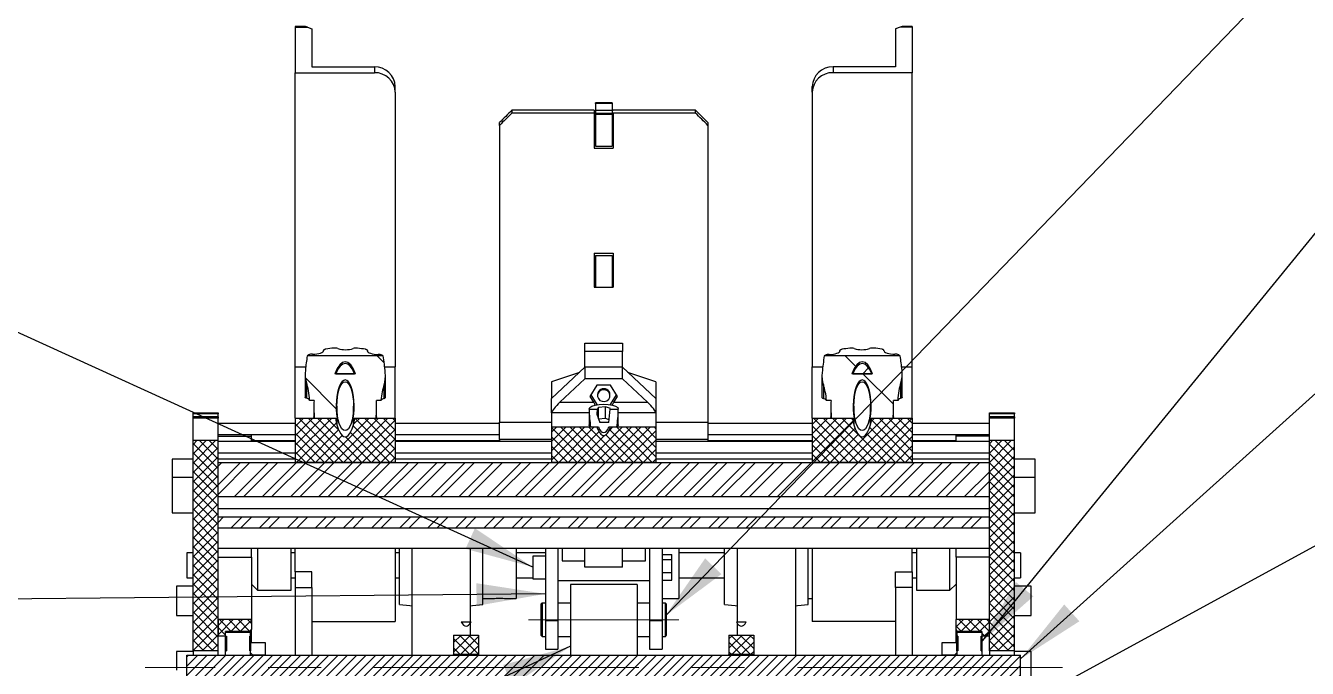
# Model space of a CAD drawing. Header units: millimetres. Extents: x 2 to 418, y 2 to 295.
# Drawn here: x 312.3 to 373.8, y 217.1 to 247.9 of the extents above; entities that cross this region are included whole.
import ezdxf

# ---------------------------------------------------------------- set-up
doc = ezdxf.new("R2010")
doc.units = ezdxf.units.MM
doc.linetypes.add('CENTERX2', pattern=[20.32, 12.7, -2.54, 2.54, -2.54])
doc.dimstyles.new('SLDDIMSTYLE0', dxfattribs={"dimtxt": 0.18, "dimasz": 1.016, "dimexe": 0, "dimexo": 0.0625, "dimgap": 0, "dimtad": 0, "dimtih": 1, "dimtoh": 1, "dimdec": 0, "dimrnd": 1e-09, "dimzin": 0, "dimdsep": 46, "dimtxsty": 'Standard', "dimblk1": 'DOT', "dimblk2": 'DOT', "dimsah": 1, "dimcen": 0.09, "dimadec": 0, "dimazin": 0, "dimtfac": 1.016, "dimtdec": 0, "dimtofl": 0, "dimtmove": 0, "dimatfit": 3, "dimldrblk": 'DOT', "dimfxl": 1, "dimfrac": 2, "dimtolj": 1, "dimtzin": 0, "dimarcsym": 0})
doc.dimstyles.new('SLDDIMSTYLE1', dxfattribs={"dimtxt": 0.18, "dimasz": 3.302, "dimexe": 0, "dimexo": 0.0625, "dimgap": 0, "dimtad": 0, "dimtih": 1, "dimtoh": 1, "dimdec": 0, "dimrnd": 1e-09, "dimzin": 0, "dimdsep": 46, "dimtxsty": 'Standard', "dimsah": 1, "dimcen": 0.09, "dimadec": 0, "dimazin": 0, "dimtfac": 3.302, "dimtdec": 0, "dimtofl": 0, "dimtmove": 0, "dimatfit": 3, "dimfxl": 1, "dimfrac": 2, "dimtolj": 1, "dimtzin": 0, "dimarcsym": 0})

# ---------------------------------------------------------------- blocks, each defined once
blk = doc.blocks.new('_Dot')
at = {"color": 0, "linetype": 'ByBlock', "lineweight": -2}
blk.add_line((-0.5, 0), (-1, 0), dxfattribs=at)
at = {"color": 0, "linetype": 'ByBlock', "const_width": 0.5}
blk.add_lwpolyline([(-0.25, 0, 1), (0.25, 0, 1)], format="xyb", close=True, dxfattribs=at)

msp = doc.modelspace()

# ---------------------------------------------------------------- hatches: boundary and pattern name
at = {"linetype": 'Continuous', "lineweight": 18}
h = msp.add_hatch(dxfattribs=at)
h.set_pattern_fill('ANSI31', angle=90, style=0)
edge = h.paths.add_edge_path(flags=0)
edge.add_ellipse((327.645146, 229.680359), major_axis=(0, 1.257236), ratio=0.342020143, start_angle=-146.03620555, end_angle=146.03620555, ccw=False)
edge.add_line((328.028553, 229.11116), (329.13246, 229.11116))
edge.add_ellipse((327.645146, 229.680359), major_axis=(0, 4.385707), ratio=0.342020143, start_angle=249.05800239, end_angle=280.67420843)
edge.add_line((329.142039, 229.962502), (329.359302, 229.962502))
edge.add_ellipse((329.845035, 229.615773), major_axis=(0, 1.461902), ratio=0.342020143, start_angle=17.20542155, end_angle=54.47975915, ccw=False)
edge.add_ellipse((329.375222, 231.132987), major_axis=(0, 0.584761), ratio=0.342020143, start_angle=197.20542155, end_angle=310.01790133)
edge.add_ellipse((327.645146, 229.680359), major_axis=(0, -5.847609), ratio=0.342020143, start_angle=130.01790133, end_angle=142.91325755)
edge.add_line((329.467315, 232.090858), (327.741064, 232.090858))
edge.add_spline(control_points=[(327.741064, 232.090858), (327.678273, 232.078763), (327.61202, 232.078763), (327.549228, 232.090858)], knot_values=[0.000001104, 0.000001104, 0.000001104, 0.000001104, 0.000960282, 0.000960282, 0.000960282, 0.000960282], weights=[1, 1, 1, 1], degree=3, periodic=0)
edge.add_line((327.549228, 232.090858), (325.822977, 232.090858))
edge.add_ellipse((327.645146, 229.680359), major_axis=(0, -5.847609), ratio=0.342020143, start_angle=217.08674245, end_angle=227.90006543)
edge.add_ellipse((325.925396, 231.234269), major_axis=(0, -0.584761), ratio=0.342020143, start_angle=227.90006543, end_angle=342.13135023)
edge.add_ellipse((325.445257, 229.744945), major_axis=(0, 1.461902), ratio=0.342020143, start_angle=293.75014074, end_angle=342.13135023, ccw=False)
edge.add_line((325.93969, 229.962502), (326.148254, 229.962502))
edge.add_ellipse((327.645146, 229.680359), major_axis=(0, 4.385707), ratio=0.342020143, start_angle=79.32579157, end_angle=110.94199761)
edge.add_line((326.157833, 229.11116), (327.26174, 229.11116))
edge = h.paths.add_edge_path(flags=0)
edge.add_ellipse((327.645146, 229.680359), major_axis=(0, 2.134377), ratio=0.342020143, start_angle=-17.73128736, end_angle=17.73128736, ccw=False)
edge.add_line((328.143675, 231.239516), (327.146618, 231.239516))
h = msp.add_hatch(dxfattribs=at)
h.set_pattern_fill('ANSI31', angle=90, style=0)
edge = h.paths.add_edge_path(flags=0)
edge.add_ellipse((352.445146, 229.680359), major_axis=(0, 1.257236), ratio=0.342020143, start_angle=-146.03620555, end_angle=146.03620555, ccw=False)
edge.add_line((352.828553, 229.11116), (353.93246, 229.11116))
edge.add_ellipse((352.445146, 229.680359), major_axis=(0, 4.385707), ratio=0.342020143, start_angle=249.05800239, end_angle=280.67420843)
edge.add_line((353.942039, 229.962502), (354.150603, 229.962502))
edge.add_ellipse((354.645035, 229.744945), major_axis=(0, 1.461902), ratio=0.342020143, start_angle=17.86864977, end_angle=66.24985926, ccw=False)
edge.add_ellipse((354.164897, 231.234269), major_axis=(0, 0.584761), ratio=0.342020143, start_angle=197.86864977, end_angle=312.09993457)
edge.add_ellipse((352.445146, 229.680359), major_axis=(0, -5.847609), ratio=0.342020143, start_angle=132.09993457, end_angle=142.91325755)
edge.add_line((354.267315, 232.090858), (352.541064, 232.090858))
edge.add_spline(control_points=[(352.541064, 232.090858), (352.478273, 232.078763), (352.41202, 232.078763), (352.349228, 232.090858)], knot_values=[0.000001104, 0.000001104, 0.000001104, 0.000001104, 0.000960282, 0.000960282, 0.000960282, 0.000960282], weights=[1, 1, 1, 1], degree=3, periodic=0)
edge.add_line((352.349228, 232.090858), (350.622977, 232.090858))
edge.add_ellipse((352.445146, 229.680359), major_axis=(0, -5.847609), ratio=0.342020143, start_angle=217.08674245, end_angle=229.98209867)
edge.add_ellipse((350.715071, 231.132987), major_axis=(0, -0.584761), ratio=0.342020143, start_angle=229.98209867, end_angle=342.79457845)
edge.add_ellipse((350.245257, 229.615773), major_axis=(0, 1.461902), ratio=0.342020143, start_angle=305.52024085, end_angle=342.79457845, ccw=False)
edge.add_line((350.730991, 229.962502), (350.948254, 229.962502))
edge.add_ellipse((352.445146, 229.680359), major_axis=(0, 4.385707), ratio=0.342020143, start_angle=79.32579157, end_angle=110.94199761)
edge.add_line((350.957833, 229.11116), (352.06174, 229.11116))
edge = h.paths.add_edge_path(flags=0)
edge.add_ellipse((352.445146, 229.680359), major_axis=(0, 2.134377), ratio=0.342020143, start_angle=-17.73128736, end_angle=17.73128736, ccw=False)
edge.add_line((352.943675, 231.239516), (351.946618, 231.239516))
h = msp.add_hatch(dxfattribs=at)
h.set_pattern_fill('ANSI31', style=0)
edge = h.paths.add_edge_path(flags=0)
edge.add_ellipse((327.645146, 229.680359), major_axis=(0, 2.046663), ratio=0.342020143, start_angle=343.78344953, end_angle=376.21655047)
edge.add_line((327.191681, 231.239516), (328.098612, 231.239516))
h = msp.add_hatch(dxfattribs=at)
h.set_pattern_fill('ANSI31', style=0)
edge = h.paths.add_edge_path(flags=0)
edge.add_ellipse((352.445146, 229.680359), major_axis=(0, 2.046663), ratio=0.342020143, start_angle=343.78344953, end_angle=376.21655047)
edge.add_line((351.991681, 231.239516), (352.898612, 231.239516))
h = msp.add_hatch(dxfattribs=at)
h.set_pattern_fill('ANSI31', style=0)
edge = h.paths.add_edge_path(flags=0)
edge.add_ellipse((327.645146, 229.680359), major_axis=(0, 1.169522), ratio=0.342020143, start_angle=0, end_angle=0)
h = msp.add_hatch(dxfattribs=at)
h.set_pattern_fill('ANSI31', style=0)
edge = h.paths.add_edge_path(flags=0)
edge.add_ellipse((352.445146, 229.680359), major_axis=(0, 1.169522), ratio=0.342020143, start_angle=0, end_angle=0)
h = msp.add_hatch(dxfattribs=at)
h.set_pattern_fill('ANSI31', angle=90, style=0)
edge = h.paths.add_edge_path(flags=0)
edge.add_ellipse((340.045146, 229.592645), major_axis=(0, 1.169522), ratio=0.342020143, start_angle=164.44830545, end_angle=195.55169455)
edge.add_line((340.297605, 228.685489), (340.67263, 228.685489))
edge.add_ellipse((340.045146, 229.592645), major_axis=(0, 2.046663), ratio=0.342020143, start_angle=214.67175044, end_angle=265.43952008)
edge.add_line((340.744886, 229.536831), (340.348796, 229.536831))
edge.add_line((340.348796, 229.536831), (340.297733, 228.899511))
edge.add_line((340.297733, 228.899511), (340.29639, 228.898324))
edge.add_line((340.29639, 228.898324), (339.859793, 228.898324))
edge.add_line((339.859793, 228.898324), (339.713548, 229.299642))
edge.add_line((339.713548, 229.299642), (339.732552, 229.536831))
edge.add_line((339.732552, 229.536831), (339.345407, 229.536831))
edge.add_ellipse((340.045146, 229.592645), major_axis=(0, 2.046663), ratio=0.342020143, start_angle=94.56047992, end_angle=145.32824956)
edge.add_line((339.417663, 228.685489), (339.792688, 228.685489))
h = msp.add_hatch(dxfattribs=at)
h.set_pattern_fill('ANSI37', scale=0.1, style=0)
edge = h.paths.add_edge_path(flags=0)
edge.add_line((325.245146, 226.982804), (330.045146, 226.982804))
edge.add_line((330.045146, 226.982804), (330.045146, 229.11116))
edge.add_line((330.045146, 229.11116), (328.10569, 229.11116))
edge.add_ellipse((327.645146, 229.680359), major_axis=(0, -1.461902), ratio=0.342020143, start_angle=-38.97661156, end_angle=38.97661156, ccw=False)
edge.add_line((327.184602, 229.11116), (325.245146, 229.11116))
edge.add_line((325.245146, 229.11116), (325.245146, 226.982804))
h = msp.add_hatch(dxfattribs=at)
h.set_pattern_fill('ANSI37', scale=0.1, style=0)
edge = h.paths.add_edge_path(flags=0)
edge.add_line((350.045146, 226.982804), (354.845146, 226.982804))
edge.add_line((354.845146, 226.982804), (354.845146, 229.11116))
edge.add_line((354.845146, 229.11116), (352.90569, 229.11116))
edge.add_ellipse((352.445146, 229.680359), major_axis=(0, -1.461902), ratio=0.342020143, start_angle=-38.97661156, end_angle=38.97661156, ccw=False)
edge.add_line((351.984602, 229.11116), (350.045146, 229.11116))
edge.add_line((350.045146, 229.11116), (350.045146, 226.982804))
h = msp.add_hatch(dxfattribs=at)
h.set_pattern_fill('ANSI37', scale=0.1, style=0)
edge = h.paths.add_edge_path(flags=0)
edge.add_line((337.545146, 226.982804), (342.545146, 226.982804))
edge.add_line((342.545146, 226.982804), (342.545146, 228.685489))
edge.add_line((342.545146, 228.685489), (340.371084, 228.685489))
edge.add_ellipse((340.045146, 229.592645), major_axis=(0, 1.315712), ratio=0.342020143, start_angle=160.23684953, end_angle=199.76315047, ccw=False)
edge.add_line((339.719209, 228.685489), (337.545146, 228.685489))
edge.add_line((337.545146, 228.685489), (337.545146, 226.982804))
h = msp.add_hatch(dxfattribs=at)
h.set_pattern_fill('ANSI37', scale=0.1, style=0)
h.paths.add_polyline_path([(321.545146, 228.046982), (320.345146, 228.046982), (320.345146, 217.952227), (321.545146, 217.952227)], flags=0)
h = msp.add_hatch(dxfattribs=at)
h.set_pattern_fill('ANSI37', scale=0.1, style=0)
h.paths.add_polyline_path([(359.745146, 228.046982), (358.545146, 228.046982), (358.545146, 217.952227), (359.745146, 217.952227)], flags=0)
h = msp.add_hatch(dxfattribs=at)
h.set_pattern_fill('ANSI32', scale=0.1, style=0)
h.paths.add_polyline_path([(358.545146, 226.982804), (321.545146, 226.982804), (321.545146, 225.333329), (358.545146, 225.333329)], flags=0)
h = msp.add_hatch(dxfattribs=at)
h.set_pattern_fill('ANSI32', scale=0.1, style=0)
h.paths.add_polyline_path([(321.545146, 223.83275), (358.545146, 223.83275), (358.545146, 224.375569), (321.545146, 224.375569)], flags=0)
h = msp.add_hatch(dxfattribs=at)
h.set_pattern_fill('ANSI37', scale=0.1, style=0)
h.paths.add_polyline_path([(321.545146, 218.652227), (321.905146, 218.652227), (321.905146, 218.882227), (323.087411, 218.882227), (323.145146, 218.982227), (323.145146, 219.452227), (321.545146, 219.452227)], flags=0)
h = msp.add_hatch(dxfattribs=at)
h.set_pattern_fill('ANSI31', style=0)
edge = h.paths.add_edge_path(flags=0)
edge.add_ellipse((333.445146, 221.083592), major_axis=(0, 1.943546), ratio=0.277842636, start_angle=172.24739988, end_angle=187.75260012)
edge.add_line((333.682751, 219.3383), (333.207542, 219.3383))
h = msp.add_hatch(dxfattribs=at)
h.set_pattern_fill('ANSI31', style=0)
edge = h.paths.add_edge_path(flags=0)
edge.add_ellipse((346.645146, 221.083592), major_axis=(0, 1.943546), ratio=0.277842636, start_angle=172.24739988, end_angle=187.75260012)
edge.add_line((346.882751, 219.3383), (346.407542, 219.3383))
h = msp.add_hatch(dxfattribs=at)
h.set_pattern_fill('ANSI37', scale=0.1, style=0)
h.paths.add_polyline_path([(358.185146, 218.652227), (358.545146, 218.652227), (358.545146, 219.452227), (356.945146, 219.452227), (356.945146, 218.982227), (357.002881, 218.882227), (358.185146, 218.882227)], flags=0)
h = msp.add_hatch(dxfattribs=at)
h.set_pattern_fill('ANSI31', angle=90, style=0)
h.paths.add_polyline_path([(323.065146, 218.652227), (323.105146, 218.652227), (323.105146, 218.852227), (321.905146, 218.852227), (321.905146, 218.652227), (321.945146, 218.652227), (321.945146, 217.952227), (321.905146, 217.952227), (321.905146, 217.752227), (323.105146, 217.752227), (323.105146, 217.952227), (323.065146, 217.952227)], flags=0)
h = msp.add_hatch(dxfattribs=at)
h.set_pattern_fill('ANSI37', scale=0.1, style=0)
h.paths.add_polyline_path([(334.045146, 218.713708), (332.845146, 218.713708), (332.845146, 217.772227), (334.045146, 217.772227)], flags=0)
h = msp.add_hatch(dxfattribs=at)
h.set_pattern_fill('ANSI37', scale=0.1, style=0)
h.paths.add_polyline_path([(347.245146, 218.713708), (346.045146, 218.713708), (346.045146, 217.772227), (347.245146, 217.772227)], flags=0)
h = msp.add_hatch(dxfattribs=at)
h.set_pattern_fill('ANSI31', angle=90, style=0)
h.paths.add_polyline_path([(358.185146, 218.852227), (356.985146, 218.852227), (356.985146, 218.652227), (357.025146, 218.652227), (357.025146, 217.952227), (356.985146, 217.952227), (356.985146, 217.752227), (358.185146, 217.752227), (358.185146, 217.952227), (358.145146, 217.952227), (358.145146, 218.652227), (358.185146, 218.652227)], flags=0)
h = msp.add_hatch(dxfattribs=at)
h.set_pattern_fill('ANSI31', scale=0.1, style=0)
h.paths.add_polyline_path([(320.045146, 216.552227), (360.045146, 216.552227), (360.045146, 217.752227), (320.045146, 217.752227)], flags=0)

# ---------------------------------------------------------------- linework, layer by layer
at = {"color": 7, "linetype": 'Continuous', "lineweight": 25}
for p, q in [((325.651215, 247.888255), (325.245146, 247.888255)), ((325.245146, 247.888255), (325.245146, 247.852072)), ((325.245146, 247.852072), (325.829759, 247.852072)), ((325.245146, 247.852072), (325.245146, 245.667273)), ((325.829759, 247.852072), (326.045146, 247.773144)), ((354.260534, 247.852072), (354.045146, 247.773144)), ((354.845147, 247.852072), (354.260534, 247.852072)), ((354.845147, 247.888255), (354.439078, 247.888255)), ((354.845147, 247.888255), (354.845147, 247.852072)), ((354.845147, 247.852072), (354.845147, 245.667273)), ((326.045146, 247.773144), (326.045146, 245.940891)), ((354.045146, 247.773144), (354.045146, 245.940891)), ((326.045146, 245.940891), (329.045146, 245.940891)), ((329.045146, 245.940891), (329.045146, 245.667273)), ((351.045146, 245.940891), (351.045146, 245.667273)), ((354.045146, 245.940891), (351.045146, 245.940891)), ((325.245146, 245.667273), (329.045146, 245.667273)), ((325.245146, 231.571885), (325.245146, 245.667273)), ((354.845147, 245.667273), (351.045146, 245.667273)), ((354.845147, 231.571885), (354.845147, 245.667273)), ((330.045146, 244.727582), (330.045146, 245.001197)), ((330.045146, 244.727582), (330.045146, 231.571885)), ((350.045146, 244.727582), (350.045146, 245.001197)), ((350.045146, 244.727582), (350.045146, 231.571885)), ((340.445146, 244.221032), (339.645146, 244.221032)), ((339.645146, 244.197762), (339.645146, 244.221032)), ((340.445146, 244.197762), (339.645146, 244.197762)), ((339.645146, 244.197762), (339.645146, 243.733454)), ((340.445146, 244.221032), (340.445146, 244.197762)), ((340.445146, 244.197762), (340.445146, 243.733454)), ((335.645146, 243.869388), (335.645146, 243.733454)), ((339.595146, 243.869388), (335.645146, 243.869388)), ((339.595146, 243.733454), (335.645146, 243.733454)), ((339.595146, 243.869388), (339.595146, 243.733454)), ((339.595146, 243.733454), (339.595146, 242.042977)), ((339.645146, 243.733454), (340.445146, 243.733454)), ((339.645146, 243.733454), (339.645146, 242.143262)), ((339.655146, 243.869388), (340.495146, 243.869388)), ((339.655146, 243.733454), (339.655146, 243.869388)), ((339.655146, 243.674305), (339.655146, 243.733454)), ((339.655146, 243.733454), (340.495146, 243.733454)), ((339.655146, 243.674305), (340.495146, 243.674305)), ((340.445146, 243.733454), (340.445146, 242.143262)), ((344.445146, 243.869388), (340.495146, 243.869388)), ((340.495146, 243.733454), (340.495146, 243.674305)), ((344.445146, 243.733454), (340.495146, 243.733454)), ((340.495146, 243.674305), (340.495146, 242.042977)), ((344.445146, 243.733454), (344.445146, 243.869388)), ((335.045146, 243.140289), (335.045146, 243.276316)), ((335.045146, 243.140289), (335.045146, 228.909666)), ((345.045146, 243.276316), (345.045146, 243.140289)), ((345.045146, 243.140289), (345.045146, 228.909666)), ((339.595146, 242.179632), (339.645146, 242.179632)), ((339.595146, 242.042977), (340.495146, 242.042977)), ((339.645146, 242.143262), (340.445146, 242.143262)), ((340.445146, 242.179632), (340.495146, 242.179632)), ((339.595146, 237.008626), (340.495146, 237.008626)), ((339.595146, 237.008626), (339.595146, 235.382451)), ((339.595146, 236.730707), (339.645146, 236.730707)), ((339.645146, 236.911249), (340.445146, 236.911249)), ((339.645146, 236.911249), (339.645146, 235.382451)), ((340.445146, 236.911249), (340.445146, 235.382451)), ((340.445146, 236.730707), (340.495146, 236.730707)), ((340.495146, 237.008626), (340.495146, 235.382451)), ((339.595146, 235.382451), (340.495146, 235.382451)), ((339.645146, 235.382451), (340.445146, 235.382451)), ((339.145146, 232.709086), (340.945146, 232.709086)), ((339.145146, 232.298662), (339.145146, 232.709086)), ((340.945146, 232.709086), (340.945146, 232.298662)), ((327.549229, 232.090858), (325.822977, 232.090858)), ((326.604904, 232.353328), (326.604904, 232.340281)), ((327.741064, 232.090858), (327.549229, 232.090858)), ((329.467316, 232.090858), (327.741064, 232.090858)), ((328.717185, 232.325536), (328.717185, 232.347448)), ((340.945146, 232.298662), (339.145146, 232.298662)), ((339.145146, 231.546907), (339.145146, 232.298662)), ((340.945146, 231.546907), (340.945146, 232.298662)), ((352.349229, 232.090858), (350.622977, 232.090858)), ((351.373108, 232.347448), (351.373108, 232.325536)), ((352.541064, 232.090858), (352.349229, 232.090858)), ((354.267315, 232.090858), (352.541064, 232.090858)), ((353.485389, 232.340281), (353.485389, 232.353328)), ((325.245146, 231.571885), (325.752669, 231.571885)), ((325.245146, 229.111161), (325.245146, 231.571885)), ((325.725396, 231.234269), (325.725396, 230.111271)), ((327.197744, 231.254415), (327.146618, 231.239516)), ((328.143675, 231.239516), (327.146618, 231.239516)), ((327.191682, 231.239516), (328.098611, 231.239516)), ((328.143675, 231.239516), (328.092549, 231.254415)), ((329.537623, 231.571885), (330.045146, 231.571885)), ((330.045146, 229.111161), (330.045146, 231.571885)), ((337.545146, 230.0434), (339.145146, 231.546907)), ((338.884219, 231.301716), (337.545146, 230.843728)), ((339.145146, 231.546907), (339.145146, 230.999676)), ((340.945146, 231.546907), (339.145146, 231.546907)), ((340.945146, 230.999676), (340.945146, 231.546907)), ((340.945146, 231.546907), (342.545146, 230.0434)), ((342.545146, 230.843728), (341.206073, 231.301716)), ((350.045146, 231.571885), (350.55267, 231.571885)), ((350.045146, 229.111161), (350.045146, 231.571885)), ((351.997743, 231.254415), (351.946618, 231.239516)), ((352.943675, 231.239516), (351.946618, 231.239516)), ((351.991681, 231.239516), (352.898611, 231.239516)), ((352.943675, 231.239516), (352.892549, 231.254415)), ((354.337623, 231.571885), (354.845147, 231.571885)), ((354.364897, 230.111271), (354.364897, 231.234269)), ((354.845147, 229.111161), (354.845147, 231.571885)), ((325.788213, 230.808749), (325.788213, 230.061494)), ((329.509455, 230.048715), (329.509455, 230.699498)), ((329.575222, 230.099423), (329.575222, 231.132986)), ((337.545146, 230.843728), (337.545146, 230.0434)), ((339.145146, 230.999676), (337.945146, 229.872045)), ((340.945146, 230.999676), (339.145146, 230.999676)), ((339.716057, 230.689577), (339.386967, 230.153953)), ((340.374236, 230.689577), (339.716057, 230.689577)), ((340.703326, 230.153953), (340.374236, 230.689577)), ((342.145146, 229.872045), (340.945146, 230.999676)), ((342.545146, 230.843728), (342.545146, 230.0434)), ((350.51507, 231.132986), (350.51507, 230.099423)), ((350.580838, 230.699498), (350.580838, 230.048715)), ((354.30208, 230.061494), (354.30208, 230.808749)), ((326.148253, 229.962503), (325.939689, 229.962503)), ((329.359302, 229.962503), (329.142039, 229.962503)), ((337.545146, 229.359359), (337.545146, 230.0434)), ((339.386967, 230.153953), (339.560172, 229.872045)), ((339.429504, 230.223185), (339.717232, 229.75488)), ((339.745146, 230.236037), (339.745146, 230.188154)), ((340.345146, 230.188154), (340.345146, 230.236037)), ((340.37306, 229.75488), (340.660789, 230.223185)), ((340.530121, 229.872045), (340.703326, 230.153953)), ((342.545146, 230.0434), (342.545146, 229.359359)), ((350.948254, 229.962503), (350.73099, 229.962503)), ((354.150603, 229.962503), (353.942039, 229.962503)), ((320.345147, 229.368405), (321.545146, 229.368405)), ((320.345147, 229.308097), (320.345147, 229.368405)), ((321.545146, 229.368405), (321.545146, 229.308097)), ((326.145146, 229.68036), (326.145146, 229.177743)), ((327.245146, 229.68036), (327.245146, 229.218991)), ((328.045147, 229.218991), (328.045147, 229.68036)), ((329.145147, 229.177743), (329.145147, 229.68036)), ((337.545146, 229.359359), (337.545146, 228.68549)), ((337.945146, 229.872045), (339.560172, 229.872045)), ((339.345146, 229.54336), (339.345146, 228.791607)), ((339.345407, 229.536832), (339.732552, 229.536832)), ((339.732552, 229.536832), (339.713548, 229.299641)), ((339.716057, 229.756794), (339.716057, 229.754667)), ((339.79256, 229.624442), (339.732552, 229.536832)), ((340.124158, 229.658716), (339.79256, 229.624442)), ((339.79256, 229.082822), (339.79256, 229.624442)), ((340.376744, 229.577635), (340.124158, 229.658716)), ((340.124158, 229.0949), (340.124158, 229.658716)), ((340.297733, 228.89951), (340.348796, 229.536832)), ((340.348796, 229.536832), (340.376744, 229.577635)), ((340.348796, 229.536832), (340.744886, 229.536832)), ((340.374236, 229.756794), (340.374236, 229.754667)), ((340.530121, 229.872045), (342.145146, 229.872045)), ((340.745146, 228.791607), (340.745146, 229.54336)), ((342.545146, 229.359359), (342.545146, 228.68549)), ((350.945146, 229.68036), (350.945146, 229.177743)), ((352.045146, 229.68036), (352.045146, 229.218991)), ((352.845147, 229.218991), (352.845147, 229.68036)), ((353.945146, 229.177743), (353.945146, 229.68036)), ((358.545147, 229.368405), (359.745146, 229.368405)), ((358.545147, 229.308097), (358.545147, 229.368405)), ((359.745146, 229.368405), (359.745146, 229.308097)), ((321.545146, 229.308097), (320.345147, 229.308097)), ((320.345147, 229.167502), (320.345147, 229.308097)), ((321.545146, 229.167502), (320.345147, 229.167502)), ((320.345147, 229.107194), (320.345147, 229.167502)), ((321.545146, 229.107194), (320.345147, 229.107194)), ((320.345147, 228.046982), (320.345147, 229.107194)), ((321.545146, 229.167502), (321.545146, 229.308097)), ((321.545146, 229.167502), (321.545146, 229.107194)), ((321.545146, 228.046982), (321.545146, 229.107194)), ((325.245146, 228.855936), (321.545146, 228.855936)), ((325.245146, 229.111161), (327.184602, 229.111161)), ((325.245146, 229.111161), (325.245146, 226.982804)), ((326.157833, 229.111161), (326.145146, 229.177743)), ((326.157833, 229.111161), (327.26174, 229.111161)), ((327.245146, 229.111161), (327.245146, 228.803218)), ((328.028553, 229.111161), (329.13246, 229.111161)), ((328.045147, 228.803218), (328.045147, 229.111161)), ((328.10569, 229.111161), (330.045146, 229.111161)), ((329.145147, 229.177743), (329.13246, 229.111161)), ((330.045146, 229.111161), (330.045146, 226.982804)), ((335.045146, 228.855936), (330.045146, 228.855936)), ((335.045146, 228.078658), (335.045146, 228.909666)), ((339.713548, 229.299641), (339.859793, 228.898324)), ((340.124158, 229.0949), (339.800355, 229.061431)), ((340.29639, 228.898324), (339.859793, 228.898324)), ((340.308643, 229.03568), (340.124158, 229.0949)), ((340.29639, 228.898324), (340.297733, 228.89951)), ((345.045146, 228.909666), (345.045146, 228.078658)), ((350.045146, 228.855936), (345.045146, 228.855936)), ((350.045146, 229.111161), (351.984603, 229.111161)), ((350.045146, 229.111161), (350.045146, 226.982804)), ((350.957833, 229.111161), (350.945146, 229.177743)), ((350.957833, 229.111161), (352.06174, 229.111161)), ((352.045146, 229.111161), (352.045146, 228.803218)), ((352.828553, 229.111161), (353.932459, 229.111161)), ((352.845147, 228.803218), (352.845147, 229.111161)), ((352.90569, 229.111161), (354.845147, 229.111161)), ((353.945146, 229.177743), (353.932459, 229.111161)), ((354.845147, 229.111161), (354.845147, 226.982804)), ((358.545147, 228.855936), (354.845147, 228.855936)), ((359.745146, 229.308097), (358.545147, 229.308097)), ((358.545147, 229.167502), (358.545147, 229.308097)), ((359.745146, 229.167502), (358.545147, 229.167502)), ((358.545147, 229.107194), (358.545147, 229.167502)), ((359.745146, 229.107194), (358.545147, 229.107194)), ((358.545147, 228.046982), (358.545147, 229.107194)), ((359.745146, 229.167502), (359.745146, 229.308097)), ((359.745146, 229.167502), (359.745146, 229.107194)), ((359.745146, 228.046982), (359.745146, 229.107194)), ((321.545146, 228.325805), (325.245146, 228.325805)), ((323.145146, 228.307958), (321.545146, 228.307958)), ((321.545146, 228.24765), (323.145146, 228.24765)), ((323.145146, 228.24765), (323.145146, 228.307958)), ((323.145146, 227.982399), (323.145146, 228.24765)), ((330.045146, 228.325805), (335.045146, 228.325805)), ((337.545146, 228.68549), (339.719209, 228.68549)), ((337.545146, 228.68549), (337.545146, 226.982804)), ((339.417663, 228.68549), (339.792688, 228.68549)), ((340.297605, 228.68549), (340.67263, 228.68549)), ((340.371084, 228.68549), (342.545146, 228.68549)), ((342.545146, 228.68549), (342.545146, 226.982804)), ((345.045146, 228.325805), (350.045146, 228.325805)), ((354.845147, 228.325805), (358.545147, 228.325805)), ((358.545147, 228.307958), (356.945146, 228.307958)), ((356.945146, 228.24765), (356.945146, 228.307958)), ((358.545147, 228.24765), (356.945146, 228.24765)), ((356.945146, 227.982399), (356.945146, 228.24765)), ((320.345147, 228.046982), (321.545146, 228.046982)), ((320.345147, 217.952227), (320.345147, 228.046982)), ((321.545146, 217.952227), (321.545146, 228.046982)), ((325.245146, 227.982399), (321.545146, 227.982399)), ((325.245146, 228.017988), (323.145146, 228.017988)), ((335.045146, 228.017988), (330.045146, 228.017988)), ((337.545146, 227.982399), (330.045146, 227.982399)), ((335.045146, 228.078658), (335.045146, 227.982399)), ((350.045146, 227.982399), (342.545146, 227.982399)), ((345.045146, 228.078658), (345.045146, 227.982399)), ((350.045146, 228.017988), (345.045146, 228.017988)), ((356.945146, 228.017988), (354.845147, 228.017988)), ((358.545147, 227.982399), (354.845147, 227.982399)), ((358.545147, 228.046982), (359.745146, 228.046982)), ((358.545147, 217.952227), (358.545147, 228.046982)), ((359.745146, 217.952227), (359.745146, 228.046982)), ((320.345147, 227.142512), (319.345146, 227.142512)), ((319.345146, 227.142512), (319.345146, 226.268973)), ((321.545146, 227.452268), (325.245146, 227.452268)), ((325.245146, 227.144449), (321.545146, 227.144449)), ((321.545146, 226.982804), (358.545147, 226.982804)), ((321.545146, 225.333329), (321.545146, 226.982804)), ((330.045146, 226.982804), (325.245146, 226.982804)), ((330.045146, 227.452268), (337.545146, 227.452268)), ((337.545146, 227.144449), (330.045146, 227.144449)), ((342.545146, 226.982804), (337.545146, 226.982804)), ((342.545146, 227.452268), (350.045146, 227.452268)), ((350.045146, 227.144449), (342.545146, 227.144449)), ((354.845147, 226.982804), (350.045146, 226.982804)), ((354.845147, 227.452268), (358.545147, 227.452268)), ((358.545147, 227.144449), (354.845147, 227.144449)), ((358.545147, 225.333329), (358.545147, 226.982804)), ((360.745147, 227.142512), (359.745146, 227.142512)), ((360.745147, 226.268973), (360.745147, 227.142512)), ((320.345147, 226.268973), (319.345146, 226.268973)), ((319.345146, 226.268973), (319.345146, 225.093381)), ((360.745147, 226.268973), (359.745146, 226.268973)), ((360.745147, 224.568974), (360.745147, 226.268973)), ((319.345146, 225.093381), (319.345146, 224.568974)), ((358.545147, 225.333329), (321.545146, 225.333329)), ((319.345146, 224.568974), (320.345147, 224.568974)), ((358.545147, 224.756697), (321.545146, 224.756697)), ((359.745146, 224.568974), (360.745147, 224.568974)), ((321.545146, 224.375569), (358.545147, 224.375569)), ((321.545146, 223.832751), (321.545146, 224.375569)), ((358.545147, 223.832751), (321.545146, 223.832751)), ((358.545147, 223.832751), (358.545147, 224.375569)), ((320.345147, 222.657996), (320.045146, 222.657996)), ((320.045146, 222.657996), (320.045146, 221.457996)), ((358.545147, 222.855547), (321.545146, 222.855547)), ((323.145146, 222.43902), (323.145146, 222.855547)), ((323.445147, 222.855547), (323.445147, 222.179409)), ((325.045146, 222.179409), (325.045146, 222.855547)), ((325.245146, 222.657996), (325.045146, 222.657996)), ((325.245146, 221.736638), (325.245146, 222.855547)), ((330.045146, 222.855547), (330.045146, 219.355881)), ((330.245147, 222.657996), (330.045146, 222.657996)), ((330.245147, 221.743011), (330.245147, 222.855547)), ((330.845146, 222.855547), (330.845146, 217.752227)), ((333.645146, 222.855547), (333.645146, 219.3383)), ((334.245147, 221.743011), (334.245147, 222.855547)), ((335.845146, 222.855547), (335.845146, 220.457996)), ((337.245146, 222.657996), (335.845146, 222.657996)), ((337.245146, 222.855547), (337.245146, 219.397988)), ((337.845146, 222.855547), (337.845146, 219.397988)), ((338.045146, 222.855547), (338.045146, 222.264394)), ((339.145146, 221.962043), (339.145146, 222.855547)), ((340.945146, 221.962043), (340.945146, 222.855547)), ((342.045146, 222.264394), (342.045146, 222.855547)), ((342.245146, 222.855547), (342.245146, 219.398067)), ((342.845146, 222.855547), (342.845146, 219.398067)), ((342.845146, 222.572555), (343.305146, 222.572555)), ((343.305146, 222.333709), (343.305146, 222.572555)), ((343.645146, 222.855547), (343.645146, 220.457996)), ((345.845146, 222.657996), (343.645146, 222.657996)), ((345.845146, 220.183488), (345.845146, 222.855547)), ((346.445147, 222.855547), (346.445147, 219.3383)), ((349.245146, 222.855547), (349.245146, 217.752227)), ((349.845146, 220.183488), (349.845146, 222.855547)), ((350.045146, 222.855547), (350.045146, 219.355881)), ((354.845147, 221.736638), (354.845147, 222.855547)), ((355.045147, 222.657996), (354.845147, 222.657996)), ((355.045147, 222.855547), (355.045147, 220.857996)), ((356.645146, 220.857996), (356.645146, 222.855547)), ((356.945146, 222.43902), (356.945146, 222.855547)), ((360.045147, 222.657996), (359.745146, 222.657996)), ((360.045147, 222.657996), (360.045147, 221.457996)), ((321.545146, 222.43902), (323.145146, 222.43902)), ((323.145146, 222.43902), (323.145146, 219.452227)), ((323.445147, 222.179409), (323.445147, 220.857996)), ((325.045146, 220.857996), (325.045146, 222.179409)), ((337.245146, 222.494345), (336.645146, 222.494345)), ((336.645146, 222.494345), (336.645146, 222.108366)), ((336.645146, 222.108366), (336.645146, 221.414346)), ((338.045146, 222.264394), (339.145146, 222.264394)), ((340.945146, 221.962043), (339.145146, 221.962043)), ((340.945146, 222.264394), (342.045146, 222.264394)), ((342.845146, 222.333709), (343.305146, 222.333709)), ((343.305146, 221.715474), (343.305146, 222.333709)), ((358.545147, 222.43902), (356.945146, 222.43902)), ((356.945146, 222.43902), (356.945146, 219.452227)), ((320.045146, 221.457996), (320.345147, 221.457996)), ((325.045146, 221.457996), (325.245146, 221.457996)), ((326.045146, 221.736638), (325.245146, 221.736638)), ((325.245146, 221.736638), (325.245146, 220.99545)), ((326.045146, 220.99545), (326.045146, 221.736638)), ((330.045146, 221.457996), (330.245147, 221.457996)), ((330.245147, 220.183488), (330.245147, 221.743011)), ((334.245147, 220.183488), (334.245147, 221.743011)), ((335.845146, 221.457996), (336.645146, 221.457996)), ((336.645146, 221.414346), (337.245146, 221.414346)), ((342.845146, 221.715474), (343.305146, 221.715474)), ((343.305146, 221.336083), (343.305146, 221.715474)), ((343.645146, 221.457996), (345.845146, 221.457996)), ((354.045146, 221.736638), (354.845147, 221.736638)), ((354.045146, 220.99545), (354.045146, 221.736638)), ((354.845147, 221.736638), (354.845147, 220.99545)), ((354.845147, 221.457996), (355.045147, 221.457996)), ((359.745146, 221.457996), (360.045147, 221.457996)), ((320.345147, 221.047617), (319.545147, 221.047617)), ((319.545147, 221.047617), (319.545147, 220.146843)), ((323.145146, 221.157996), (323.445147, 220.857996)), ((323.445147, 220.857996), (325.045146, 220.857996)), ((325.245146, 220.99545), (326.045146, 220.99545)), ((325.245146, 220.99545), (325.245146, 217.752227)), ((326.045146, 220.99545), (326.045146, 217.752227)), ((342.245146, 221.308118), (337.845146, 221.308118)), ((341.645146, 221.142492), (338.445146, 221.142492)), ((338.445146, 221.142492), (338.445146, 217.752227)), ((341.645146, 221.142492), (341.645146, 217.752227)), ((342.845146, 221.336083), (343.305146, 221.336083)), ((354.845147, 220.99545), (354.045146, 220.99545)), ((354.045146, 220.99545), (354.045146, 217.752227)), ((354.845147, 220.99545), (354.845147, 217.752227)), ((355.045147, 220.857996), (356.645146, 220.857996)), ((356.645146, 220.857996), (356.945146, 221.157996)), ((360.545146, 221.047617), (359.745146, 221.047617)), ((360.545146, 219.647617), (360.545146, 221.047617)), ((319.545147, 220.146843), (319.545147, 219.647617)), ((334.245147, 220.457996), (334.602601, 220.457996)), ((335.486595, 220.457996), (335.845146, 220.457996)), ((337.085146, 220.242492), (337.045146, 220.202492)), ((337.045146, 218.682492), (337.045146, 220.202479)), ((337.245146, 220.242492), (337.085146, 220.242492)), ((337.085146, 220.242478), (337.085146, 218.642492)), ((338.445146, 220.242492), (337.845146, 220.242492)), ((342.245146, 220.242492), (341.645146, 220.242492)), ((342.845146, 220.457996), (343.645146, 220.457996)), ((343.005146, 220.242492), (342.845146, 220.242492)), ((343.045146, 220.202492), (343.005146, 220.242492)), ((343.005146, 218.642492), (343.005146, 220.242478)), ((343.045146, 220.202479), (343.045146, 218.682492)), ((349.845146, 220.457996), (350.045146, 220.457996)), ((319.545147, 219.647617), (320.345147, 219.647617)), ((359.745146, 219.647617), (360.545146, 219.647617)), ((323.145146, 219.452227), (321.545146, 219.452227)), ((321.545146, 219.452227), (321.545146, 218.652227)), ((323.087412, 218.882226), (321.905146, 218.882226)), ((321.905146, 218.652227), (321.905146, 218.882226)), ((323.087412, 218.882226), (323.145146, 218.982227)), ((323.087412, 218.882226), (323.087412, 218.852227)), ((323.145146, 219.452227), (323.145146, 218.982227)), ((323.145146, 218.347923), (323.145146, 218.982227)), ((326.045146, 219.355881), (330.045146, 219.355881)), ((333.207542, 219.3383), (333.682751, 219.3383)), ((333.645146, 219.278263), (333.645146, 218.713708)), ((337.845146, 219.397988), (337.245146, 219.397988)), ((337.245146, 219.397988), (337.245146, 218.042492)), ((337.845146, 219.397988), (337.845146, 218.042492)), ((342.845146, 219.398067), (342.245146, 219.398067)), ((342.245146, 219.398067), (342.245146, 218.042492)), ((342.845146, 219.398067), (342.845146, 218.042492)), ((346.407542, 219.3383), (346.882751, 219.3383)), ((346.445147, 219.278263), (346.445147, 218.713708)), ((354.045146, 219.355881), (350.045146, 219.355881)), ((358.545147, 219.452227), (356.945146, 219.452227)), ((356.945146, 218.982227), (356.945146, 219.452227)), ((356.945146, 218.982227), (357.002881, 218.882226)), ((356.945146, 218.347923), (356.945146, 218.982227)), ((357.002881, 218.882226), (357.002881, 218.852227)), ((358.185146, 218.882226), (357.002881, 218.882226)), ((358.185146, 218.882226), (358.185146, 218.652227)), ((358.545147, 218.652227), (358.545147, 219.452227)), ((321.905146, 218.652227), (321.545146, 218.652227)), ((321.905146, 218.852227), (323.105146, 218.852227)), ((321.905146, 218.652227), (321.905146, 218.852227)), ((321.905146, 218.652227), (321.945147, 218.652227)), ((321.905146, 217.952227), (321.905146, 218.652227)), ((321.945147, 218.652227), (321.945147, 217.952227)), ((323.105146, 218.652227), (323.065146, 218.652227)), ((323.065146, 217.952227), (323.065146, 218.652227)), ((323.105146, 218.652227), (323.105146, 218.852227)), ((323.105146, 218.348053), (323.105146, 218.652227)), ((323.105146, 218.348053), (323.805146, 218.348053)), ((323.105146, 218.348053), (323.105146, 217.952227)), ((323.805146, 218.348053), (323.805146, 217.764109)), ((332.845147, 218.713708), (334.045146, 218.713708)), ((332.845147, 218.713708), (332.845147, 217.772227)), ((334.045146, 218.713708), (334.045146, 217.772227)), ((337.045146, 218.682492), (337.085146, 218.642492)), ((337.085146, 218.642492), (337.245146, 218.642492)), ((337.845146, 218.642492), (338.445146, 218.642492)), ((341.645146, 218.642492), (342.245146, 218.642492)), ((342.845146, 218.642492), (343.005146, 218.642492)), ((343.005146, 218.642492), (343.045146, 218.682492)), ((346.045146, 218.713708), (347.245146, 218.713708)), ((346.045146, 218.713708), (346.045146, 217.772227)), ((347.245146, 218.713708), (347.245146, 217.772227)), ((356.285147, 218.348053), (356.985147, 218.348053)), ((356.285147, 217.764109), (356.285147, 218.348053)), ((356.985147, 218.852227), (358.185146, 218.852227)), ((356.985147, 218.852227), (356.985147, 218.652227)), ((357.025146, 218.652227), (356.985147, 218.652227)), ((356.985147, 218.652227), (356.985147, 218.348053)), ((356.985147, 217.952227), (356.985147, 218.348053)), ((357.025146, 218.652227), (357.025146, 217.952227)), ((358.145146, 218.652227), (358.185146, 218.652227)), ((358.145146, 217.952227), (358.145146, 218.652227)), ((358.185146, 218.852227), (358.185146, 218.652227)), ((358.185146, 218.652227), (358.185146, 217.952227)), ((358.545147, 218.652227), (358.185146, 218.652227)), ((320.345147, 217.929761), (319.545147, 217.929761)), ((319.545147, 217.929761), (319.545147, 217.028988)), ((320.045146, 217.752227), (360.045147, 217.752227)), ((320.045146, 216.552227), (320.045146, 217.752227)), ((321.545146, 217.952227), (320.345147, 217.952227)), ((320.345147, 217.952227), (320.345147, 217.752227)), ((321.545146, 217.752227), (321.545146, 217.952227)), ((321.905146, 217.952227), (321.945147, 217.952227)), ((321.905146, 217.752227), (321.905146, 217.952227)), ((321.905146, 217.752227), (323.105146, 217.752227)), ((323.105146, 217.952227), (323.065146, 217.952227)), ((323.105146, 217.752227), (323.105146, 217.952227)), ((323.105146, 217.865248), (323.205146, 217.764109)), ((323.205146, 217.764109), (323.205146, 217.752227)), ((323.205146, 217.764109), (323.805146, 217.764109)), ((323.805146, 217.764109), (323.805146, 217.752227)), ((334.045146, 217.772227), (332.845147, 217.772227)), ((332.845147, 217.752227), (332.845147, 217.772227)), ((334.045146, 217.752227), (334.045146, 217.772227)), ((337.245146, 218.042492), (337.845146, 218.042492)), ((342.245146, 218.042492), (342.845146, 218.042492)), ((347.245146, 217.772227), (346.045146, 217.772227)), ((346.045146, 217.752227), (346.045146, 217.772227)), ((347.245146, 217.752227), (347.245146, 217.772227)), ((356.285147, 217.764109), (356.885147, 217.764109)), ((356.285147, 217.752227), (356.285147, 217.764109)), ((356.885147, 217.764109), (356.985147, 217.865248)), ((356.885147, 217.752227), (356.885147, 217.764109)), ((357.025146, 217.952227), (356.985147, 217.952227)), ((356.985147, 217.952227), (356.985147, 217.752227)), ((356.985147, 217.752227), (358.185146, 217.752227)), ((358.145146, 217.952227), (358.185146, 217.952227)), ((358.185146, 217.952227), (358.185146, 217.752227)), ((359.745146, 217.952227), (358.545147, 217.952227)), ((358.545147, 217.952227), (358.545147, 217.752227)), ((359.745146, 217.752227), (359.745146, 217.952227)), ((360.545146, 217.929761), (359.745146, 217.929761)), ((360.045147, 216.552227), (360.045147, 217.752227)), ((360.545146, 216.529761), (360.545146, 217.929761))]:
    msp.add_line(p, q, dxfattribs=at)
at = {"color": 8, "linetype": 'Continuous', "lineweight": 25}
for p, q in [((326.604992, 232.351308), (326.604992, 232.341206)), ((328.716938, 232.32709), (328.716938, 232.344055)), ((351.373355, 232.344055), (351.373355, 232.32709)), ((353.485301, 232.341206), (353.485301, 232.351308)), ((339.345146, 229.359359), (337.545146, 229.359359)), ((342.545146, 229.359359), (340.745146, 229.359359)), ((335.045146, 228.909666), (337.545146, 228.909666)), ((342.545146, 228.909666), (345.045146, 228.909666)), ((337.545146, 228.078658), (335.045146, 228.078658)), ((345.045146, 228.078658), (342.545146, 228.078658))]:
    msp.add_line(p, q, dxfattribs=at)
at = {"color": 7, "linetype": 'CENTERX2', "lineweight": 18}
for p, q in [((343.645146, 219.442492), (336.445146, 219.442492)), ((362.045146, 217.152227), (318.045146, 217.152227))]:
    msp.add_line(p, q, dxfattribs=at)
at = {"color": 7, "linetype": 'Continuous', "lineweight": 25, "flags": 128}
for points in [[(326.711544, 232.413823), (326.687884, 232.408801), (326.666492, 232.402705), (326.647784, 232.395652), (326.632119, 232.387778), (326.619805, 232.379237), (326.611079, 232.370194), (326.606108, 232.360824), (326.604992, 232.351308)], [(328.716938, 232.344055), (328.71638, 232.353576), (328.711961, 232.362978), (328.703767, 232.37208), (328.691956, 232.380705), (328.676758, 232.388684), (328.658467, 232.395864), (328.637438, 232.402106), (328.614077, 232.407288)], [(351.476215, 232.407288), (351.452855, 232.402106), (351.431825, 232.395864), (351.413534, 232.388684), (351.398337, 232.380705), (351.386526, 232.37208), (351.378332, 232.362978), (351.373913, 232.353576), (351.373355, 232.344055)], [(353.485301, 232.351308), (353.484185, 232.360824), (353.479214, 232.370194), (353.470488, 232.379237), (353.458173, 232.387778), (353.442509, 232.395652), (353.423801, 232.402705), (353.402409, 232.408801), (353.378749, 232.413823)], [(326.080408, 232.175458), (326.183201, 232.17734), (326.282687, 232.186383), (326.374651, 232.202201), (326.455195, 232.224126), (326.520905, 232.251229), (326.568994, 232.282357), (326.597424, 232.316196), (326.604992, 232.351308)], [(328.716938, 232.344055), (328.722442, 232.308898), (328.748882, 232.274871), (328.795132, 232.243417), (328.859237, 232.21587), (328.938477, 232.193397), (329.029494, 232.176949), (329.12843, 232.167225), (329.231091, 232.164637)], [(350.859201, 232.164637), (350.961863, 232.167225), (351.060798, 232.176949), (351.151815, 232.193397), (351.231055, 232.21587), (351.29516, 232.243417), (351.341411, 232.274871), (351.36785, 232.308898), (351.373355, 232.344055)], [(353.485301, 232.351308), (353.492869, 232.316196), (353.521299, 232.282357), (353.569388, 232.251229), (353.635098, 232.224126), (353.715641, 232.202201), (353.807605, 232.186383), (353.907092, 232.17734), (354.009884, 232.175458)], [(325.788213, 230.061494), (325.76933, 230.068493), (325.753472, 230.076321), (325.740947, 230.084826), (325.731995, 230.093843), (325.726793, 230.103199), (325.725396, 230.111271)], [(339.804214, 230.356124), (339.754149, 230.256698), (339.748386, 230.146837), (339.787802, 230.043265), (339.866396, 229.961752), (339.972203, 229.914707), (340.089115, 229.909291), (340.199334, 229.946329), (340.286078, 230.020184), (340.336143, 230.11961), (340.341907, 230.229472), (340.302491, 230.333044), (340.223897, 230.414556), (340.118089, 230.461602), (340.001177, 230.467017), (339.890959, 230.429979), (339.804214, 230.356124)], [(354.364897, 230.111271), (354.363499, 230.103199), (354.358297, 230.093843), (354.349346, 230.084826), (354.33682, 230.076321), (354.320962, 230.068493), (354.30208, 230.061494)], [(339.345407, 229.536832), (339.374846, 229.612358), (339.472177, 229.680896), (339.627543, 229.735503), (339.825206, 229.77065), (340.045146, 229.782774), (340.265086, 229.77065), (340.46275, 229.735503), (340.618115, 229.680896), (340.715447, 229.612358), (340.744886, 229.536832)], [(339.417663, 228.68549), (339.352685, 228.756564), (339.345146, 228.791607)], [(340.745146, 228.791607), (340.737607, 228.756564), (340.67263, 228.68549)], [(340.069489, 222.855547), (340.045146, 222.854751), (340.020803, 222.855547)], [(330.245147, 220.183488), (330.743426, 220.128626), (330.845146, 220.119364)], [(333.645146, 220.119364), (333.746867, 220.128626), (334.245147, 220.183488)], [(345.845146, 220.183488), (346.343426, 220.128626), (346.445147, 220.119364)], [(349.245146, 220.119364), (349.346867, 220.128626), (349.845146, 220.183488)]]:
    msp.add_lwpolyline(points, dxfattribs=at)
at = {"color": 7, "linetype": 'Continuous', "lineweight": 25}
for centre, radius, start, end in [((329.074388, 244.970074), 0.971257, 1.83628161, 91.72526188), ((351.015905, 244.970074), 0.971257, 88.27473812, 178.16371839), ((329.074394, 244.696462), 0.971251, 1.83611102, 91.72561383), ((351.015899, 244.696462), 0.971251, 88.27438617, 178.16388898), ((327.55468, 227.701329), 4.787324, 95.53270158, 100.14374375), ((327.148822, 231.984341), 0.485218, 72.27078006, 96.59252932), ((327.667824, 233.608437), 1.219789, 252.28086428, 287.32555197), ((328.1766, 231.973504), 0.492479, 83.11141878, 107.18675253), ((327.749778, 227.801773), 4.685913, 79.37115241, 84.04822748), ((352.340514, 227.801773), 4.685913, 95.95177252, 100.62884759), ((351.913693, 231.973504), 0.492479, 72.81324747, 96.88858122), ((352.422468, 233.608437), 1.219789, 252.67444803, 287.71913572), ((352.941471, 231.984341), 0.485218, 83.40747068, 107.72921994), ((352.535613, 227.701329), 4.787324, 79.85625625, 84.46729842), ((326.38557, 231.342935), 0.935894, 121.57479381, 126.95074389), ((326.056113, 231.799739), 0.376504, 86.30015299, 115.24709452), ((327.645146, 229.674123), 2.418638, 87.7271838, 92.2728162), ((329.253393, 231.799895), 0.365423, 63.94979829, 93.4988836), ((328.923734, 231.369676), 0.903097, 52.99329963, 57.13037411), ((351.166559, 231.369676), 0.903097, 122.86962589, 127.00670037), ((350.8369, 231.799895), 0.365423, 86.5011164, 116.05020171), ((352.445147, 229.674123), 2.418638, 87.7271838, 92.2728162), ((354.03418, 231.799739), 0.376504, 64.75290548, 93.69984701), ((353.704723, 231.342935), 0.935894, 53.04925611, 58.42520619), ((325.740571, 229.823202), 0.243008, 34.97609641, 78.69379405), ((329.574089, 229.76228), 0.293637, 102.71596478, 137.00988399), ((329.501819, 230.126622), 0.078281, 275.59784239, 339.66846691), ((340.043461, 230.222973), 0.2986, 59.47004624, 177.49239655), ((340.066589, 230.23304), 0.278574, 0.6164213, 62.51702256), ((350.588474, 230.126622), 0.078281, 200.33153309, 264.40215761), ((350.516203, 229.76228), 0.293637, 42.99011601, 77.28403522), ((354.349722, 229.823202), 0.243008, 101.30620595, 145.02390359)]:
    msp.add_arc(centre, radius, start, end, dxfattribs=at)
for centre, major_axis, ratio, start_param, end_param in [((326.045146, 247.288256), (-0.546058, 0.546058), 0.455330984, 5.506841135, 5.855906986), ((354.045146, 247.288256), (0.546058, 0.546058), 0.455330984, 0.427278321, 0.776344172), ((335.645146, 240.980734), (16.938082, 16.938082), 0.085582747, 1.485421614, 1.520723063), ((335.645146, 240.980734), (16.140996, 16.140996), 0.085582747, 1.485421614, 1.522467123), ((344.445146, 240.980734), (16.938082, -16.938082), 0.085582747, 1.620869591, 1.65617104), ((344.445146, 240.980734), (16.140996, -16.140996), 0.085582747, 1.61912553, 1.65617104), ((327.645146, 229.680359), (0, -5.847609), 0.342020143, 4.287500116, 4.412661019), ((327.645146, 229.680359), (0, 2.134377), 0.342020143, 5.531438536, 7.034932078), ((327.645146, 229.680359), (0, 2.046663), 0.342020143, 5.578482493, 6.987888122), ((327.645146, 229.680359), (0, -5.847609), 0.342020143, 1.850442354, 1.995685191), ((352.445146, 229.680359), (0, -5.847609), 0.342020143, 4.287500116, 4.432742954), ((352.445146, 229.680359), (0, 2.134377), 0.342020143, 5.531438536, 7.034932078), ((352.445146, 229.680359), (0, 2.046663), 0.342020143, 5.578482493, 6.987888122), ((352.445146, 229.680359), (0, -5.847609), 0.342020143, 1.870524288, 1.995685191), ((325.925396, 231.234269), (0, -0.584761), 0.342020143, 4.412661019, 5.527328323), ((329.375222, 231.132987), (0, 0.584761), 0.342020143, 3.877367703, 4.992035007), ((350.715071, 231.132987), (0, -0.584761), 0.342020143, 4.432742954, 5.547410258), ((354.164897, 231.234269), (0, 0.584761), 0.342020143, 3.897449637, 5.012116942), ((325.445257, 229.744945), (0, 1.461902), 0.342020143, 4.861761502, 5.527328323), ((327.645146, 229.680359), (0, 1.257236), 0.342020143, 4.242554627, 8.323815988), ((329.845035, 229.615773), (0, 1.461902), 0.342020143, 0.735775049, 1.331337739), ((350.245257, 229.615773), (0, 1.461902), 0.342020143, 4.951847568, 5.547410258), ((352.445146, 229.680359), (0, 1.257236), 0.342020143, 4.242554627, 8.323815988), ((354.645035, 229.744945), (0, 1.461902), 0.342020143, 0.755856984, 1.421423805), ((327.645146, 229.680359), (0, 4.385707), 0.342020143, 1.506419474, 1.700948534), ((327.645146, 229.680359), (0, 4.385707), 0.342020143, 4.582236773, 4.776765833), ((352.445146, 229.680359), (0, 4.385707), 0.342020143, 1.506419474, 1.700948534), ((352.445146, 229.680359), (0, 4.385707), 0.342020143, 4.582236773, 4.776765833), ((337.945146, 229.735237), (0.393923, 0.393923), 0.176326981, 1.396263402, 2.967059728), ((340.045146, 229.592645), (0, 2.046663), 0.342020143, 1.598070425, 2.030002547), ((339.560172, 229.735237), (-0.222906, 0.398572), 0.151498192, 4.634832251, 4.97692945), ((340.530121, 229.735237), (0.222906, 0.398572), 0.151498192, 1.306255857, 1.648353056), ((340.045146, 229.592645), (0, 2.046663), 0.342020143, 4.25318276, 4.685114882), ((342.145146, 229.735237), (-0.393923, 0.393923), 0.176326981, 3.316125579, 4.886921906), ((327.645146, 229.680359), (0, -1.461902), 0.342020143, 5.112320418, 7.454050197), ((352.445146, 229.680359), (0, -1.461902), 0.342020143, 5.112320418, 7.454050197), ((340.045146, 229.592645), (0, 1.315712), 0.342020143, 2.331566251, 3.951619056), ((340.045146, 229.592645), (0, 1.169522), 0.342020143, 2.458563151, 3.824622157), ((333.445146, 221.083592), (0, 1.943546), 0.277842636, 2.685984671, 3.597200636), ((346.645146, 221.083592), (0, 1.943546), 0.277842636, 2.685984671, 3.597200636)]:
    msp.add_ellipse(centre, major_axis=major_axis, ratio=ratio, start_param=start_param, end_param=end_param, dxfattribs=at)
for centre in [(327.645146, 229.680359), (352.445146, 229.680359)]:
    msp.add_ellipse(centre, major_axis=(0, 1.169522), ratio=0.342020143, dxfattribs=at)
for points, knots in [([(334.602601, 220.458611), (334.60462, 220.458412), (334.629116, 220.455988), (334.722448, 220.464787), (334.872017, 220.475786), (334.988675, 220.477945), (335.045146, 220.47899)], [0, 0, 0, 0, 0.028988049, 0.351741467, 0.686196365, 1, 1, 1, 1]), ([(335.045146, 220.47899), (335.102133, 220.477927), (335.216031, 220.475803), (335.36413, 220.465105), (335.458609, 220.455977), (335.483866, 220.458592), (335.486595, 220.458874)], [0, 0, 0, 0, 0.316834048, 0.633249572, 0.960373363, 1, 1, 1, 1])]:
    msp.add_open_spline(points, degree=3, knots=knots, dxfattribs=at)

# ---------------------------------------------------------------- leaders
at = {"color": 7, "linetype": 'Continuous', "lineweight": 0}
for points, dimstyle in [([(343.005146, 219.636738), (382.923075, 260.907818)], 'SLDDIMSTYLE1'), ([(358.145146, 218.354753), (383.223843, 249.042674)], 'SLDDIMSTYLE1'), ([(360.045146, 217.56624), (382.691825, 237.952237)], 'SLDDIMSTYLE1'), ([(336.645146, 221.968774), (306.395822, 235.746464)], 'SLDDIMSTYLE1'), ([(357.82666, 214.09489), (382.041028, 227.274575)], 'SLDDIMSTYLE0'), ([(337.245146, 220.686137), (306.710579, 220.393033)], 'SLDDIMSTYLE1'), ([(338.445146, 218.171316), (306.267058, 203.313039)], 'SLDDIMSTYLE1')]:
    msp.add_leader(points, dimstyle=dimstyle, dxfattribs=at)

doc.saveas('drawing.dxf')
